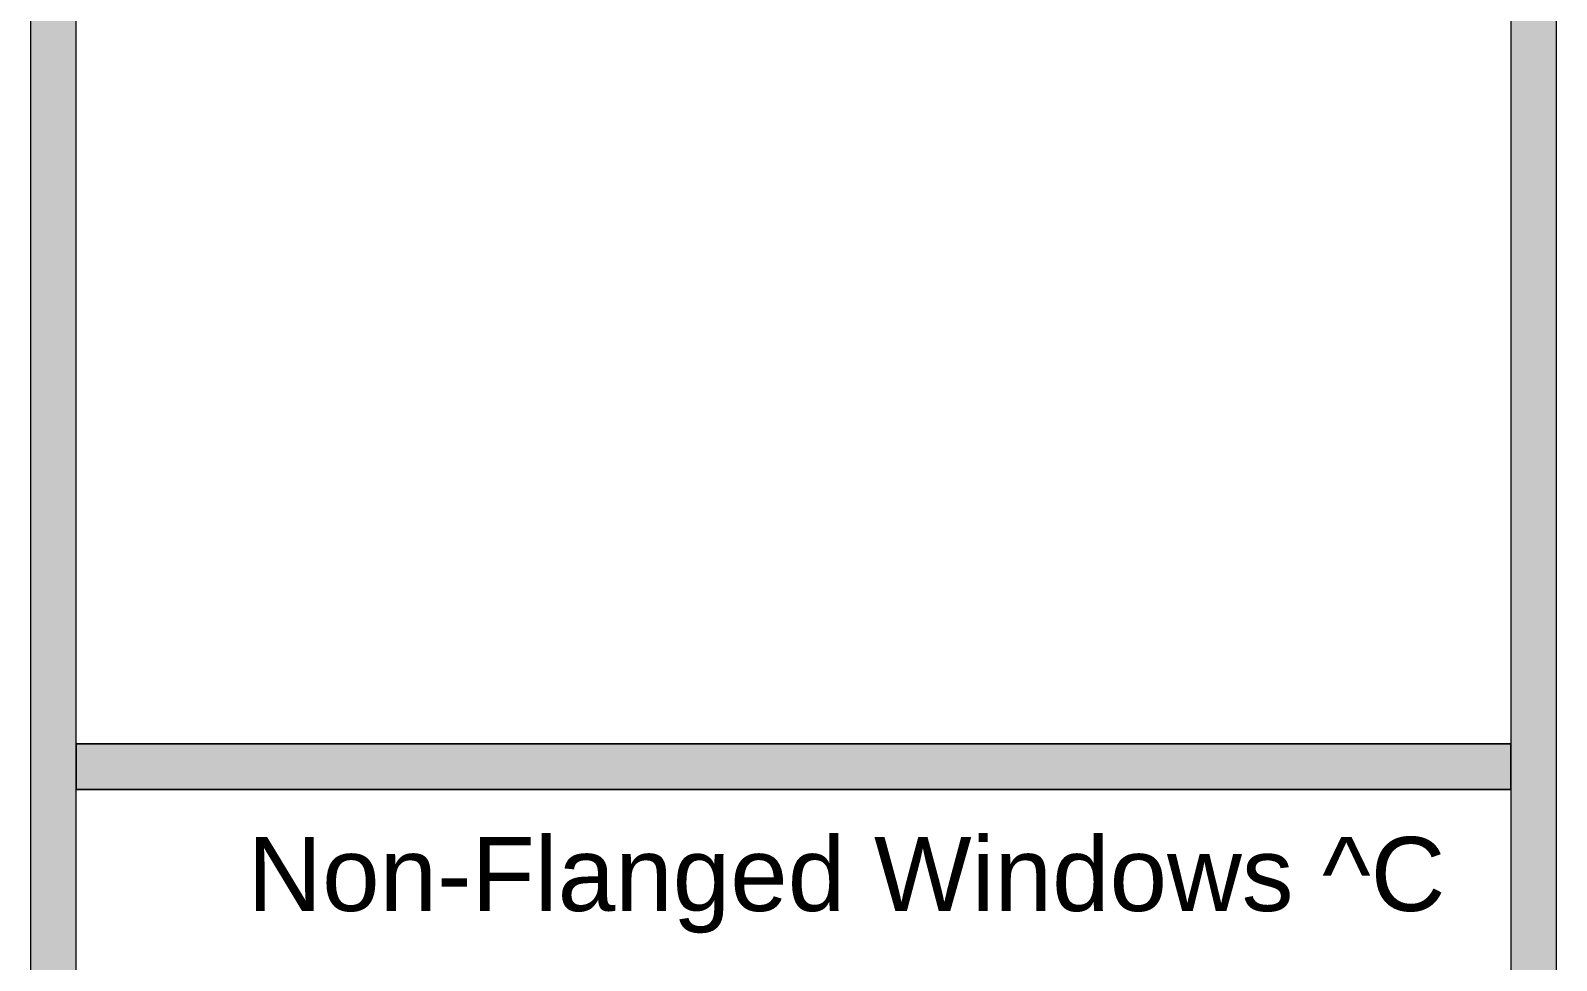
# Model space of a CAD drawing. Header units: inches. Extents: x -17.6 to 82.3, y -15.1 to 23.2.
# Drawn here: x 24.876 to 29.062, y -2.182 to 0.37 of the extents above; entities that cross this region are included whole.
import ezdxf

# ---------------------------------------------------------------- set-up
doc = ezdxf.new("R2010")
doc.units = ezdxf.units.IN
doc.header["$MEASUREMENT"] = 0
doc.layers.add('0_0', color=7, linetype='Continuous', lineweight=0)
doc.layers.add('G-ANNO-TTLB', color=7, linetype='Continuous', lineweight=0)

msp = doc.modelspace()

# ---------------------------------------------------------------- hatches: boundary and pattern name
at = {"layer": 'G-ANNO-TTLB', "true_color": 0xff00ff, "transparency": 33554687}
h = msp.add_hatch(color=6, dxfattribs=at)
edge = h.paths.add_edge_path()
edge.add_spline(control_points=[(29.0625, 23.0625), (29.0625, 23.0625), (29.0625, -11.0625), (29.0625, -11.0625), (29.0625, -11.0625), (24.8755, -11.0625), (24.8755, -11.0625), (24.8755, -11.0625), (24.8755, 23.0625), (24.8755, 23.0625), (24.8755, 23.0625), (29.0625, 23.0625), (29.0625, 23.0625)], knot_values=[0, 0, 0, 0, 1, 1, 1, 2, 2, 2, 3, 3, 3, 4, 4, 4, 4], degree=3, periodic=0)
edge = h.paths.add_edge_path()
edge.add_spline(control_points=[(28.9375, 22.9375), (28.9375, 22.9375), (25.0005, 22.9375), (25.0005, 22.9375), (25.0005, 22.9375), (25.0005, -10.9375), (25.0005, -10.9375), (25.0005, -10.9375), (28.9375, -10.9375), (28.9375, -10.9375), (28.9375, -10.9375), (28.9375, 22.9375), (28.9375, 22.9375)], knot_values=[0, 0, 0, 0, 1, 1, 1, 2, 2, 2, 3, 3, 3, 4, 4, 4, 4], degree=3, periodic=0)
edge.add_line((28.9375, 22.9375), (28.9375, 22.9375))
msp.add_hatch(color=6, dxfattribs=at).paths.add_polyline_path([(28.9375, -1.7126), (25.0005, -1.7126), (25.0005, -1.5876), (28.9375, -1.5876)])

# ---------------------------------------------------------------- linework, layer by layer
at = {"layer": 'G-ANNO-TTLB', "color": 6, "lineweight": 9, "true_color": 0xff00ff}
for p, q in [((24.8755, 23.0625), (24.8755, -11.0625)), ((29.0625, -11.0625), (29.0625, 23.0625)), ((25.0005, -10.9375), (25.0005, 22.9375)), ((28.9375, 22.9375), (28.9375, -10.9375)), ((28.9375, -1.5876), (25.0005, -1.5876)), ((25.0005, -1.5876), (25.0005, -1.7126)), ((28.9375, -1.7126), (28.9375, -1.5876)), ((25.0005, -1.7126), (28.9375, -1.7126))]:
    msp.add_line(p, q, dxfattribs=at)
at = {"layer": 'G-ANNO-TTLB'}
msp.add_lwpolyline([(28.9375, -1.7126), (25.0005, -1.7126), (25.0005, -1.5876), (28.9375, -1.5876)], close=True, dxfattribs=at)
for points in [[(29.0625, 23.0625), (29.0625, 23.0625), (29.0625, -11.0625), (29.0625, -11.0625), (29.0625, -11.0625), (24.8755, -11.0625), (24.8755, -11.0625), (24.8755, -11.0625), (24.8755, 23.0625), (24.8755, 23.0625), (24.8755, 23.0625), (29.0625, 23.0625), (29.0625, 23.0625)], [(28.9375, 22.9375), (28.9375, 22.9375), (25.0005, 22.9375), (25.0005, 22.9375), (25.0005, 22.9375), (25.0005, -10.9375), (25.0005, -10.9375), (25.0005, -10.9375), (28.9375, -10.9375), (28.9375, -10.9375), (28.9375, -10.9375), (28.9375, 22.9375), (28.9375, 22.9375)]]:
    msp.add_open_spline(points, degree=3, knots=[0, 0, 0, 0, 1, 1, 1, 2, 2, 2, 3, 3, 3, 4, 4, 4, 4], dxfattribs=at)

# ---------------------------------------------------------------- texts
at = {"layer": '0_0', "insert": (25.4707, -2.1072), "char_height": 0.2, "attachment_point": 7}
msp.add_mtext('\\C18;\\c0;\\FArial|b0|i0|c1;\\H0.203125;\\W1.000000;Non-Flanged Windows ^C', dxfattribs=at)

doc.saveas('drawing.dxf')
